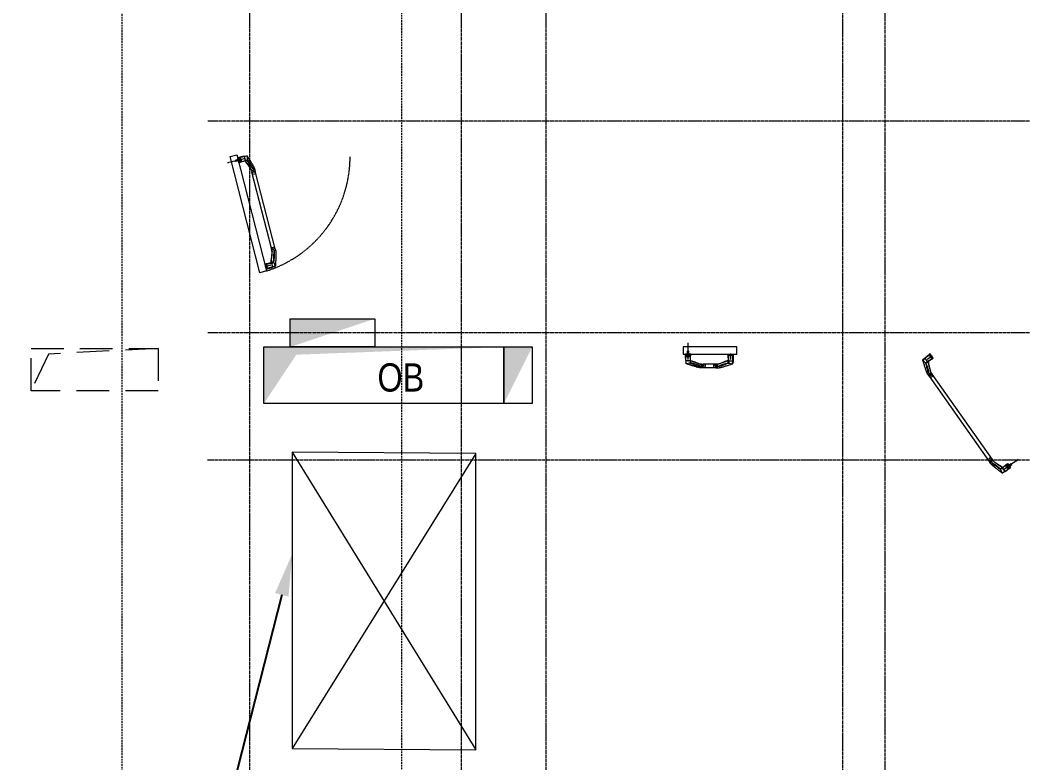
# Model space of a CAD drawing. Header units: millimetres. Extents: x -231292 to 573618, y -153144 to 564035.
# Drawn here: x -128903 to -121798, y 159947 to 165212 of the extents above; entities that cross this region are included whole.
import ezdxf
from ezdxf import colors
from ezdxf.entities.mleader import LeaderData, LeaderLine
from ezdxf.math import Vec2, Vec3

# ---------------------------------------------------------------- set-up
doc = ezdxf.new("R2010")
doc.units = ezdxf.units.MM
for name, pattern in [('CENTER2', [28.575, 19.05, -3.175, 3.175, -3.175]), ('CENTERLINE', [30, 12, -1.5, 3, -1.5, 12]), ('DASHED', [19.05, 12.7, -6.35]), ('HIDDEN', [9.525, 6.35, -3.175])]:
    doc.linetypes.add(name, pattern=pattern)
doc.layers.get('0').update_dxf_attribs({"color": 250})
for name, color, linetype, lineweight in [('АИ_Текст', 250, 'Continuous', 13), ('АР_Двери_внутренние_антипаника', 250, 'Continuous', 0), ('АР_Отверстия', 250, 'Continuous', 9), ('АР_Разрезы марка', 250, 'Continuous', 13), ('ОВ_Классы', 250, 'Continuous', 0), ('ОВ_Шахты', 250, 'Continuous', 5), ('РД_Оси_100', 250, 'Continuous', 0), ('ТХ_Оборудование', 250, 'Continuous', 9)]:
    doc.layers.add(name, color=color, linetype=linetype, lineweight=lineweight)
doc.layers.add('АР_Делит', color=250, linetype='Continuous', lineweight=0, plot=False)
doc.styles.add('style1', font='ARIALN.TTF')

# ---------------------------------------------------------------- blocks, each defined once
blk = doc.blocks.new('СОШ_2200_АР_ОСИ_М100_28.05.24')
at = {"layer": 'АР_Делит', "color": 5, "linetype": 'DASHED'}
blk.add_lwpolyline([(114955, 135155), (114955, -355), (93595.036, -355), (93595.036, 13855), (94145, 13855), (94145, 68320)], dxfattribs=at)
at = {"layer": 'РД_Оси_100', "linetype": 'CENTER2'}
for p, q in [((94500, -6155), (94500, 139938.679)), ((96000, -6155), (96000, 139938.679)), ((119910, 9300), (94200, 9300)), ((119910, 7800), (94200, 7800))]:
    blk.add_line(p, q, dxfattribs=at)
for points in [[(96600, -6155), (96600, 139938.679)], [(98700, -6194.98), (98700, 139538.679), (98550, 139938.679)], [(99000, -6195.83), (99000, 139538.679), (99150, 139938.679)], [(94200, 6900), (119910, 6900)]]:
    blk.add_lwpolyline(points, dxfattribs=at)
blk = doc.blocks.new('otv')
at = {"linetype": 'Continuous'}
blk.add_lwpolyline([(0, -1), (0, 0), (1, 0), (1, -1)], close=True, dxfattribs=at)
blk.add_solid([(0, -1), (0, 0), (0.1346, -0.1366), (1, 0)], dxfattribs=at)
blk = doc.blocks.new('otv_в_стене')
at = {"linetype": 'Continuous'}
blk.add_lwpolyline([(0, -1), (0, 0), (1, 0), (1, -1)], close=True, dxfattribs=at)
blk.add_solid([(0, -1), (0, 0), (0.5, -0.5), (1, 0)], dxfattribs=at)
blk = doc.blocks.new('otv пунктир')
at = {"linetype": 'HIDDEN', "ltscale": 0.07}
blk.add_lwpolyline([(0, 0), (0, 1), (1, 1), (1, 0)], close=True, dxfattribs=at)
blk.add_lwpolyline([(0, 1), (0.1346, 0.1366), (1, 0)], dxfattribs=at)
blk = doc.blocks.new('UUNEW01NEW00')
at = {"layer": 'АР_Двери_внутренние_антипаника', "color": 1, "linetype": 'Continuous'}
for p, q in [((-9.3, 0.2), (-14.4, -1.5)), ((-9.2, 0.8), (-9.3, 0.2)), ((-9.3, -0.1), (-9.3, 0.2)), ((-9.2, 0.2), (-9.3, 0.2)), ((-9.1, 1), (-9.2, 0.8)), ((-8.9, 0.5), (-9.2, 0.2)), ((-9.1, 19.3), (-8.9, 19.4)), ((-9.1, 19.3), (-9, 18.8)), ((-9, 1.2), (-9.1, 1)), ((-9, 18.8), (-8.8, 18.6)), ((-8.8, 1.3), (-9, 1.2)), ((-8.9, 19.4), (-8.5, 19.5)), ((-8.7, 0.8), (-8.9, 0.5)), ((-8.8, 18.6), (-8.6, 18.4)), ((-8.6, 0.9), (-8.7, 0.8)), ((-8.6, 18.4), (-8.4, 18.2)), ((-8.6, 1), (-8.6, 0.9)), ((-8.5, 1), (-8.6, 1)), ((-8.5, 19.5), (-8.2, 19.5)), ((-8.4, 0.8), (-8.5, 1.5)), ((-8.4, 1.3), (-8.5, 1)), ((-8.4, 18.2), (-8.1, 18.1)), ((-8.4, 1.4), (-8.4, 0.4)), ((-8.3, 0.5), (-8.4, 0.8)), ((-8.4, 0.4), (-8.4, -0.4)), ((-8.4, 0.4), (-8.3, 0.4)), ((-8.1, 0.2), (-8.3, 0.5)), ((-8.2, 19.5), (-7.8, 19.6)), ((-8.1, 18.1), (-7.6, 18)), ((-7.8, 0.1), (-8.1, 0.2)), ((-7.8, 19.6), (-7.5, 19.6)), ((-7.4, 0), (-7.8, 0.1)), ((-7.5, 18.3), (-7.6, 18.2)), ((-7.6, 18.2), (-7.6, 18)), ((-7.6, 18), (-7.6, 16.2)), ((-7.6, 16.2), (-7.6, 14.1)), ((-7.6, 14.1), (-7.6, 12.2)), ((-7.6, 12.2), (-7.6, 9.8)), ((-7.6, 9.8), (-7.6, 7.8)), ((-7.6, 7.8), (-7.6, 6.2)), ((-7.6, 6.2), (-7.6, 4.7)), ((-7.6, 4.7), (-7.5, 3.2)), ((-7.5, 19.6), (-7.1, 19.6)), ((-7.4, 18.3), (-7.5, 18.3)), ((-7.5, 3.2), (-7.5, 1.6)), ((-7.5, 1.6), (-7.4, 0)), ((-7.5, 0), (-7.5, 0)), ((-7.5, 0), (-7.3, 0)), ((-7.3, 18.3), (-7.4, 18.3)), ((-7.4, 0), (7.4, 0)), ((-7.2, 18.3), (-7.3, 18.3)), ((-7.3, 0), (7.3, 0)), ((-7.1, 18.3), (-7.2, 18.3)), ((-7.1, 24), (-7.1, 19.6)), ((-7.1, 19.6), (7.1, 19.6)), ((-7.1, 19.6), (-7.1, 18.3)), ((7.1, 18.3), (-7.1, 18.3)), ((-3.5, 16), (-4.6, 16.4)), ((-4.6, 16.4), (-4.6, 16.3)), ((-3.5, 15.9), (-4.6, 16.3)), ((-4.6, 16.3), (-3.8, 14.8)), ((-3.8, 14.8), (-3.3, 14.8)), ((-3, 14.7), (-3.8, 14.7)), ((-3.8, 14.7), (-3.8, 14.6)), ((-3, 14.6), (-3.8, 14.6)), ((-3.8, 14.6), (-3.8, 13.7)), ((-3.8, 13.7), (-3, 13.7)), ((-3.3, 14.8), (-3.6, 15.5)), ((-3.6, 15.5), (-2.7, 15.3)), ((-3.3, 14.9), (-3.6, 15.5)), ((-2.3, 15.7), (-3.5, 16)), ((-2.3, 15.6), (-3.5, 15.9)), ((-3.1, 14.4), (-3.4, 14.4)), ((-3.4, 14.4), (-3.4, 13.9)), ((-3.4, 14), (-3.1, 14)), ((-3.4, 13.9), (-3.1, 13.9)), ((-3.3, 14.9), (-3.3, 14.8)), ((-3, 14.4), (-3.1, 14.4)), ((-3.1, 14), (-3.1, 13.9)), ((-3.1, 14), (-3, 14)), ((-3.1, 13.9), (-3, 13.9)), ((-3, 14.7), (-3, 14.6)), ((-2.9, 14.7), (-3, 14.7)), ((-2.9, 14.6), (-3, 14.6)), ((-2.9, 14.4), (-3, 14.4)), ((-3, 14.4), (-3, 14.4)), ((-3, 14.4), (-3, 14.4)), ((-3, 14), (-3, 14)), ((-3, 14), (-3, 14)), ((-3, 14), (-2.9, 14)), ((-3, 13.9), (-3, 13.9)), ((-3, 13.9), (-3, 13.9)), ((-3, 13.9), (-2.9, 13.9)), ((-3, 13.7), (-2.9, 13.7)), ((-2.8, 14.7), (-2.9, 14.7)), ((-2.9, 14.7), (-2.9, 14.7)), ((-2.8, 14.5), (-2.9, 14.6)), ((-2.9, 14.6), (-2.9, 14.6)), ((-2.9, 14.3), (-2.9, 14.4)), ((-2.9, 14.3), (-2.9, 14.3)), ((-2.9, 14.3), (-2.9, 14.3)), ((-2.9, 14.3), (-2.9, 14.3)), ((-2.9, 14), (-2.9, 14.3)), ((-2.9, 14.1), (-2.9, 14)), ((-2.9, 14), (-2.9, 14.1)), ((-2.9, 14.1), (-2.9, 14.1)), ((-2.9, 14.1), (-2.9, 14.1)), ((-2.9, 14.1), (-2.9, 14.1)), ((-2.9, 14), (-2.9, 14)), ((-2.9, 13.9), (-2.9, 14)), ((-2.9, 14), (-2.9, 14)), ((-2.9, 14), (-2.9, 14)), ((-2.9, 13.9), (-2.9, 13.9)), ((-2.9, 13.9), (-2.9, 13.9)), ((-2.9, 13.7), (-2.8, 13.7)), ((-2.7, 14.6), (-2.8, 14.7)), ((-2.7, 14.5), (-2.8, 14.5)), ((-2.8, 13.7), (-2.8, 13.8)), ((-2.8, 13.8), (-2.7, 13.8)), ((-2.7, 15.3), (-1.7, 15.1)), ((-2.6, 14.6), (-2.7, 14.6)), ((-2.6, 14.5), (-2.7, 14.5)), ((-2.7, 13.8), (-2.6, 13.8)), ((-2.6, 14.5), (-2.6, 14.6)), ((-2.6, 14.6), (-2.6, 14.6)), ((-2.6, 14.4), (-2.6, 14.5)), ((-2.5, 14.5), (-2.6, 14.5)), ((-2.5, 14.4), (-2.6, 14.4)), ((-2.6, 14.4), (-2.6, 14.4)), ((-2.6, 13.8), (-2.6, 13.9)), ((-2.6, 13.9), (-2.5, 13.9)), ((-2.5, 14.4), (-2.5, 14.5)), ((-2.5, 14.4), (-2.5, 14.3)), ((-2.5, 14.3), (-2.5, 14.4)), ((-2.5, 14), (-2.5, 14.3)), ((-2.5, 13.9), (-2.5, 14)), ((-1, 15.5), (-2.3, 15.7)), ((-1, 15.4), (-2.3, 15.6)), ((-2.2, 14.5), (-2.3, 14.5)), ((-2.3, 14.5), (-2.3, 14.4)), ((-2.3, 14.4), (-2.3, 14.3)), ((-2.2, 14.4), (-2.3, 14.4)), ((-2.3, 14.4), (-2.3, 14.3)), ((-2.3, 14.3), (-2.3, 14)), ((-2.3, 14), (-2.3, 13.9)), ((-2.3, 13.9), (-2.3, 13.9)), ((-2.3, 13.9), (-2.2, 13.8)), ((-2.1, 14.6), (-2.2, 14.6)), ((-2.2, 14.6), (-2.2, 14.5)), ((-2.1, 14.5), (-2.2, 14.5)), ((-2.2, 14.5), (-2.2, 14.4)), ((-2.2, 13.8), (-2.2, 13.8)), ((-2.2, 13.8), (-2.1, 13.8)), ((-2, 14.7), (-2.1, 14.6)), ((-2, 14.6), (-2.1, 14.5)), ((-2.1, 14.6), (-2.1, 14.6)), ((-2.1, 14.5), (-2.1, 14.5)), ((-2.1, 13.8), (-2, 13.7)), ((-1.9, 14.7), (-2, 14.7)), ((-1.9, 14.6), (-2, 14.6)), ((-2, 13.7), (-2, 13.7)), ((-2, 13.7), (-1.9, 13.7)), ((-1.8, 14.7), (-1.9, 14.7)), ((-1.8, 14.6), (-1.9, 14.6)), ((-1.8, 14.4), (-1.9, 14.4)), ((-1.9, 14.4), (-1.9, 14.3)), ((-1.9, 14.3), (-1.9, 14)), ((-1.9, 14.3), (-1.9, 14.3)), ((-1.9, 14.3), (-1.9, 14.3)), ((-1.9, 14.3), (-1.9, 14.3)), ((-1.9, 14.1), (-1.9, 14.1)), ((-1.9, 14.1), (-1.9, 14.1)), ((-1.9, 14.1), (-1.9, 14.1)), ((-1.9, 14.1), (-1.8, 14)), ((-1.9, 14), (-1.9, 14)), ((-1.9, 14), (-1.9, 14)), ((-1.9, 14), (-1.9, 13.9)), ((-1.9, 13.9), (-1.8, 13.9)), ((-1.9, 13.7), (-1.8, 13.7)), ((-1.8, 14.7), (-1.8, 14.6)), ((-1.5, 14.7), (-1.8, 14.7)), ((-1.5, 14.6), (-1.8, 14.6)), ((-1.7, 14.4), (-1.8, 14.4)), ((-1.8, 14.4), (-1.8, 14.4)), ((-1.8, 14.4), (-1.8, 14.4)), ((-1.8, 14), (-1.8, 14)), ((-1.8, 14), (-1.8, 14)), ((-1.8, 14), (-1.7, 14)), ((-1.8, 13.9), (-1.8, 13.9)), ((-1.8, 13.9), (-1.8, 13.9)), ((-1.8, 13.9), (-1.7, 13.9)), ((-1.8, 13.7), (-1.5, 13.7)), ((-1.7, 15.1), (-0.7, 15)), ((-1.7, 14.4), (-1.7, 14.4)), ((-1.6, 14.4), (-1.7, 14.4)), ((-1.7, 14), (-1.7, 13.9)), ((-1.7, 14), (-1.7, 14)), ((-1.7, 14), (-1.6, 14)), ((-1.7, 13.9), (-1.6, 13.9)), ((-1.7, 13.9), (-1.7, 13.9)), ((-1.5, 14.4), (-1.6, 14.4)), ((-1.6, 14.4), (-1.6, 14.4)), ((-1.6, 14), (-1.6, 13.9)), ((-1.6, 14), (-1.6, 14)), ((-1.6, 14), (-1.5, 14)), ((-1.6, 13.9), (-1.6, 13.9)), ((-1.6, 13.9), (-1.5, 13.9)), ((-1.5, 14.7), (-1.5, 14.6)), ((-1.4, 14.7), (-1.5, 14.7)), ((-1.4, 14.6), (-1.5, 14.6)), ((-1.4, 14.3), (-1.5, 14.4)), ((-1.5, 14.4), (-1.5, 14.4)), ((-1.5, 14.4), (-1.5, 14.4)), ((-1.5, 14), (-1.4, 14.1)), ((-1.5, 14), (-1.5, 14)), ((-1.5, 14), (-1.5, 14)), ((-1.5, 14), (-1.5, 14)), ((-1.5, 13.9), (-1.5, 13.9)), ((-1.5, 13.9), (-1.5, 13.9)), ((-1.5, 13.9), (-1.5, 13.9)), ((-1.5, 13.9), (-1.4, 13.9)), ((-1.5, 13.7), (-1.4, 13.7)), ((-1.3, 14.7), (-1.4, 14.7)), ((-1.3, 14.6), (-1.4, 14.6)), ((-1.4, 14.3), (-1.4, 14.3)), ((-1.4, 14.3), (-1.4, 14.3)), ((-1.4, 14.3), (-1.4, 14.3)), ((-1.4, 14), (-1.4, 14.3)), ((-1.4, 14.1), (-1.4, 14)), ((-1.4, 14.1), (-1.4, 14.1)), ((-1.4, 14.1), (-1.4, 14.1)), ((-1.4, 14.1), (-1.4, 14.1)), ((-1.4, 13.9), (-1.4, 14)), ((-1.4, 14), (-1.4, 14)), ((-1.4, 14), (-1.4, 14)), ((-1.4, 13.7), (-1.3, 13.7)), ((-1.2, 14.6), (-1.3, 14.7)), ((-1.3, 14.7), (-1.3, 14.7)), ((-1.3, 14.5), (-1.3, 14.6)), ((-1.2, 14.5), (-1.3, 14.5)), ((-1.3, 13.7), (-1.2, 13.8)), ((-1.1, 14.6), (-1.2, 14.6)), ((-1.1, 14.5), (-1.2, 14.5)), ((-1.2, 13.8), (-1.2, 13.8)), ((-1.2, 13.8), (-1.1, 13.8)), ((-1.1, 14.5), (-1.1, 14.6)), ((-1.1, 14.6), (-1.1, 14.6)), ((-1.1, 14.4), (-1.1, 14.5)), ((-1, 14.5), (-1.1, 14.5)), ((-1, 14.4), (-1.1, 14.4)), ((-1.1, 14.4), (-1.1, 14.4)), ((-1.1, 13.8), (-1.1, 13.9)), ((-1.1, 13.9), (-1, 13.9)), ((0, 16.5), (-1, 15.5)), ((0, 16.4), (-1, 15.4)), ((-1, 15.5), (-1, 15.4)), ((-1, 14.4), (-1, 14.5)), ((-1, 14.3), (-1, 14.4)), ((-1, 14.4), (-1, 14.3)), ((-1, 14), (-1, 14.3)), ((-1, 13.9), (-1, 14)), ((0, 14.7), (-0.8, 14.7)), ((-0.8, 14.7), (-0.8, 14.6)), ((0, 14.6), (-0.8, 14.6)), ((-0.8, 14.6), (-0.8, 13.7)), ((-0.8, 13.7), (-0.4, 13.7)), ((-0.7, 15), (0, 15.7)), ((-0.1, 14.4), (-0.4, 14.4)), ((-0.4, 14.4), (-0.4, 14.2)), ((-0.4, 14.3), (-0.1, 14.3)), ((-0.4, 14.2), (-0.1, 14.2)), ((-0.4, 14.1), (-0.2, 14.1)), ((-0.4, 13.7), (-0.4, 14.1)), ((-0.2, 14.1), (0, 13.7)), ((0, 14.4), (-0.1, 14.4)), ((-0.1, 14.4), (-0.1, 14.4)), ((-0.1, 14.4), (-0.1, 14.4)), ((-0.1, 14.3), (-0.1, 14.2)), ((-0.1, 14.3), (-0.1, 14.3)), ((-0.1, 14.3), (-0.1, 14.3)), ((-0.1, 14.3), (0, 14.3)), ((-0.1, 14.2), (-0.1, 14.2)), ((-0.1, 14.2), (-0.1, 14.2)), ((-0.1, 14.2), (0, 14.2)), ((0, 16.5), (0, 16.4)), ((1, 15.5), (0, 16.5)), ((1, 15.4), (0, 16.4)), ((0, 15.7), (0.7, 15)), ((0, 14.7), (0, 14.6)), ((0.1, 14.7), (0, 14.7)), ((0.1, 14.6), (0, 14.6)), ((0, 14.3), (0, 14.4)), ((0, 14.4), (0, 14.4)), ((0, 14.3), (0, 14.4)), ((0, 14.4), (0, 14.4)), ((0, 14.4), (0, 14.4)), ((0, 14.4), (0, 14.4)), ((0, 14.4), (0, 14.4)), ((0, 14.3), (0, 14.3)), ((0, 14.3), (0, 14.3)), ((0, 14.3), (0, 14.3)), ((0, 14.2), (0, 14.3)), ((0, 14.3), (0, 14.3)), ((0, 14.3), (0, 14.3)), ((0, 14.3), (0, 14.3)), ((0, 14.2), (0, 14.2)), ((0, 14.2), (0, 14.2)), ((0, 13.7), (0.5, 13.7)), ((0.2, 14.7), (0.1, 14.7)), ((0.2, 14.6), (0.1, 14.6)), ((0.3, 14.6), (0.2, 14.7)), ((0.2, 14.7), (0.2, 14.7)), ((0.2, 14.5), (0.2, 14.6)), ((0.3, 14.5), (0.2, 14.5)), ((0.5, 13.7), (0.2, 14.1)), ((0.2, 14.1), (0.3, 14.1)), ((0.4, 14.6), (0.3, 14.6)), ((0.4, 14.5), (0.3, 14.5)), ((0.3, 14.1), (0.4, 14.2)), ((0.3, 14.1), (0.3, 14.1)), ((0.5, 13.8), (0.3, 14.1)), ((0.4, 14.5), (0.4, 14.6)), ((0.4, 14.6), (0.4, 14.6)), ((0.4, 14.4), (0.4, 14.5)), ((0.4, 14.4), (0.4, 14.5)), ((0.4, 14.5), (0.4, 14.5)), ((0.4, 14.3), (0.4, 14.4)), ((0.4, 14.4), (0.4, 14.4)), ((0.4, 14.4), (0.4, 14.4)), ((0.4, 14.2), (0.4, 14.3)), ((0.4, 14.3), (0.4, 14.3)), ((0.4, 14.2), (0.4, 14.2)), ((0.5, 13.8), (0.5, 13.7)), ((0.7, 15), (1.7, 15.1)), ((0.7, 14.7), (0.7, 14.6)), ((1.4, 14.7), (0.7, 14.7)), ((1.4, 14.6), (0.7, 14.6)), ((0.7, 14.6), (0.7, 13.7)), ((0.7, 13.7), (1.1, 13.7)), ((2.3, 15.7), (1, 15.5)), ((2.3, 15.6), (1, 15.4)), ((1, 15.5), (1, 15.4)), ((1.1, 13.7), (1.1, 14.3)), ((1.1, 14.3), (1.2, 14.3)), ((1.2, 14.3), (1.5, 13.7)), ((1.4, 14.7), (1.4, 14.6)), ((1.6, 14.2), (1.4, 14.7)), ((1.6, 14.1), (1.4, 14.6)), ((1.5, 13.7), (1.8, 13.7)), ((1.6, 14.2), (1.6, 14.1)), ((1.7, 14.2), (1.6, 14.2)), ((1.7, 14.1), (1.6, 14.1)), ((1.7, 15.1), (2.7, 15.3)), ((1.9, 14.7), (1.7, 14.2)), ((1.9, 14.6), (1.7, 14.1)), ((1.7, 14.2), (1.7, 14.1)), ((1.8, 13.7), (2, 14.3)), ((1.9, 14.7), (1.9, 14.6)), ((2.5, 14.7), (1.9, 14.7)), ((2.5, 14.6), (1.9, 14.6)), ((2, 14.3), (2.2, 14.3)), ((2.2, 14.3), (2.2, 13.7)), ((2.2, 13.7), (2.5, 13.7)), ((3.5, 16), (2.3, 15.7)), ((3.5, 15.9), (2.3, 15.6)), ((2.5, 14.7), (2.5, 14.6)), ((2.5, 13.7), (2.5, 14.6)), ((2.7, 15.3), (3.6, 15.5)), ((3.1, 14.7), (2.7, 13.8)), ((3.1, 14.6), (2.7, 13.7)), ((2.7, 13.8), (2.7, 13.7)), ((2.7, 13.7), (3.2, 13.7)), ((3.1, 14.7), (3.1, 14.6)), ((3.9, 14.7), (3.1, 14.7)), ((3.9, 14.6), (3.1, 14.6)), ((3.2, 13.7), (3.2, 13.9)), ((3.2, 13.9), (3.8, 13.9)), ((3.6, 15.5), (3.3, 14.8)), ((3.6, 15.5), (3.3, 14.9)), ((3.3, 14.9), (3.3, 14.8)), ((3.3, 14.8), (3.8, 14.8)), ((3.4, 14.3), (3.3, 14)), ((3.3, 14.1), (3.7, 14.1)), ((3.3, 14), (3.7, 14)), ((3.6, 14.3), (3.4, 14.3)), ((4.6, 16.4), (3.5, 16)), ((4.6, 16.3), (3.5, 15.9)), ((3.7, 14), (3.6, 14.3)), ((3.8, 14.8), (4.6, 16.3)), ((3.8, 13.9), (3.8, 13.7)), ((3.8, 13.7), (4.2, 13.7)), ((3.9, 14.7), (3.9, 14.6)), ((4.2, 13.8), (3.9, 14.7)), ((4.2, 13.7), (3.9, 14.6)), ((4.2, 13.8), (4.2, 13.7)), ((4.6, 16.4), (4.6, 16.3)), ((6.7, -9.4), (7.3, 0)), ((7.1, 19.6), (7.1, 24)), ((7.1, 19.6), (7.1, 18.3)), ((7.1, 19.6), (7.5, 19.6)), ((7.2, 18.3), (7.1, 18.3)), ((7.3, 18.3), (7.2, 18.3)), ((7.5, 18.3), (7.3, 18.3)), ((7.4, 0), (7.5, 2)), ((7.8, 0.1), (7.4, 0)), ((7.5, 19.6), (7.8, 19.6)), ((7.6, 18.2), (7.5, 18.3)), ((7.5, 2), (7.6, 4)), ((7.6, 18), (7.6, 18.2)), ((7.6, 18), (8.1, 18.1)), ((7.6, 16.2), (7.6, 18)), ((7.6, 14.2), (7.6, 16.2)), ((7.6, 12.3), (7.6, 14.2)), ((7.6, 9.9), (7.6, 12.3)), ((7.6, 8), (7.6, 9.9)), ((7.6, 5.9), (7.6, 8)), ((7.6, 4), (7.6, 5.9)), ((7.8, 19.6), (8.2, 19.5)), ((8.1, 0.2), (7.8, 0.1)), ((8.1, 18.1), (8.4, 18.2)), ((8.3, 0.5), (8.1, 0.2)), ((8.2, 19.5), (8.5, 19.5)), ((8.4, 0.8), (8.3, 0.5)), ((8.4, 18.2), (8.6, 18.4)), ((8.5, 19.5), (8.9, 19.4)), ((8.6, 18.4), (8.8, 18.6)), ((8.8, 18.6), (9, 18.8)), ((8.9, 19.4), (9.1, 19.3)), ((9, 18.8), (9.1, 19.3)), ((-52.5, -11.9), (-52.5, -19.8)), ((-52.5, -19.8), (-52.5, -25.1)), ((-52.5, -25.1), (-47.5, -25.1)), ((-47.5, -11.9), (-47.5, -19.8)), ((-47.5, -11.9), (-47.5, -11.9)), ((-47.5, -19.8), (-46, -19.6)), ((-45.9, -19.8), (-47.5, -19.8)), ((-47.5, -19.8), (-47.5, -25.1)), ((-46, -19.6), (-44.5, -19.2)), ((-44.3, -19.8), (-45.9, -19.8)), ((-43.1, -11.4), (-44.5, -11.6)), ((-44.5, -19.2), (-42.9, -18.5)), ((-42.5, -19.7), (-44.3, -19.8)), ((-41.6, -11.2), (-43.1, -11.4)), ((-42.9, -18.5), (-41.3, -17.7)), ((-40.6, -19.6), (-42.5, -19.7)), ((-39.3, -10.7), (-41.6, -11.2)), ((-41.3, -17.7), (-39, -16.7)), ((-37.8, -19.2), (-40.6, -19.6)), ((-36.7, -9.9), (-39.3, -10.7)), ((-39, -16.7), (-36.4, -15.7)), ((-34.9, -18.5), (-37.8, -19.2)), ((-33.8, -8.9), (-36.7, -9.9)), ((-36.4, -15.7), (-33.5, -14.5)), ((-31.9, -17.6), (-34.9, -18.5)), ((-30.7, -7.7), (-33.8, -8.9)), ((-33.5, -14.5), (-30.3, -13.4)), ((-28.7, -16.6), (-31.9, -17.6)), ((-27.2, -6.3), (-30.7, -7.7)), ((-30.3, -13.4), (-26.8, -12.1)), ((-25.2, -15.3), (-28.7, -16.6)), ((-23.3, -4.8), (-27.2, -6.3)), ((-26.8, -12.1), (-22.9, -10.9)), ((-21.4, -13.9), (-25.2, -15.3)), ((-19.1, -3.2), (-23.3, -4.8)), ((-22.9, -10.9), (-18.7, -9.6)), ((-17.3, -12.4), (-21.4, -13.9)), ((-14.4, -1.5), (-19.1, -3.2)), ((-18.7, -9.6), (-14, -8.2)), ((-12.8, -10.8), (-17.3, -12.4)), ((-14, -8.2), (-8.8, -6.6)), ((-7.8, -9.1), (-12.8, -10.8)), ((-9, -3.8), (-9.3, -0.1)), ((-8.8, -6.6), (-9, -3.8)), ((-8.8, -6.6), (-8.8, -6.6)), ((-8.8, -7.3), (-8.8, -6.6)), ((-8.8, -6.6), (-8.7, -6.6)), ((-8.5, -8.1), (-8.8, -7.3)), ((-8.7, -6.6), (-8.6, -6.6)), ((-8.6, -6.6), (-8.4, -6.7)), ((-8.2, -8.7), (-8.5, -8.1)), ((-8.4, -0.4), (-8.3, -0.9)), ((-8.4, -6.7), (-8.1, -6.7)), ((-8.3, -0.9), (-8.3, -1.1)), ((-8.3, -1.1), (-8.3, -1.1)), ((-8.3, -1.2), (-8.2, -1.2)), ((-8.2, -1.2), (-8.2, -1.2)), ((-8.2, -1.2), (-8.2, -1.5)), ((-8.2, -1.5), (-8.2, -1.5)), ((-7.8, -9.1), (-8.2, -8.7)), ((-8.1, -6.7), (-8, -6.6)), ((-8, -7.1), (-8.1, -6.7)), ((-8.1, -6.7), (-8.1, -6.7)), ((-8, -6.6), (-8, -6.6)), ((-8, -6.6), (-7.9, -6.6)), ((-7.6, -7.6), (-8, -7.1)), ((-7.8, -6.9), (-7.9, -6.6)), ((-7.9, -6.6), (-7.9, -6.7)), ((-7.9, -6.7), (-7.9, -6.6)), ((-7.5, -7.2), (-7.8, -6.9)), ((-7.4, -8.9), (-7.8, -9.1)), ((-7.2, -8), (-7.6, -7.6)), ((-7.2, -7.4), (-7.5, -7.2)), ((-7.1, -8.7), (-7.4, -8.9)), ((-7.3, 0), (-7.2, -1.7)), ((-7.2, -1.7), (-7.2, -3.1)), ((-7.2, -3.1), (-7.1, -4.5)), ((-6.9, -7.4), (-7.2, -7.4)), ((-6.7, -8.2), (-7.2, -8)), ((-7.1, -4.5), (-7, -6)), ((-6.7, -8.2), (-7.1, -8.7)), ((-7, -6), (-6.9, -7.4)), ((-6.9, -7.4), (-6.8, -7.5)), ((-6.8, -7.5), (-6.8, -7.5)), ((-6.8, -7.5), (-6.8, -7.6)), ((-6.8, -7.6), (-6.8, -7.6)), ((-6.8, -7.6), (-6.8, -7.6)), ((-6.8, -7.6), (-6.8, -7.6)), ((-6.8, -7.6), (-6.8, -7.6)), ((-6.8, -7.6), (-6.8, -7.6)), ((-6.8, -7.6), (-6.8, -7.6)), ((-6.8, -7.6), (-6.8, -7.6)), ((-6.8, -7.6), (-6.8, -7.6)), ((-6.8, -7.6), (-6.8, -7.6)), ((-6.8, -7.6), (-6.8, -7.6)), ((-6.8, -7.6), (-6.8, -7.6)), ((-6.8, -7.6), (-6.8, -7.6)), ((-6.8, -7.6), (-6.8, -7.6)), ((-6.8, -7.6), (-6.7, -7.8)), ((-6.7, -7.8), (-6.6, -8)), ((-6.6, -8), (-6.7, -8.1)), ((-6.7, -8.1), (-6.7, -8.2)), ((-6.7, -8.2), (5.6, -10.6)), ((5.6, -10.6), (6.3, -10)), ((5.6, -10.6), (6, -10.6)), ((6, -10.6), (6.3, -10.5)), ((6.3, -10), (6.6, -9.7)), ((6.3, -10.5), (6.4, -10.5)), ((6.6, -9.7), (6.7, -9.4)), ((6.7, -9.4), (7.1, -9.3)), ((7.1, -9.3), (7.4, -9.1)), ((7.4, -9.1), (7.6, -8.9)), ((8.3, -0.4), (8.3, -0.3))]:
    blk.add_line(p, q, dxfattribs=at)
at = {"layer": 'АР_Двери_внутренние_антипаника', "color": 40, "linetype": 'Continuous'}
for p, q in [((-8.8, 1.3), (-13.2, -0.1)), ((-9.1, 24), (9.1, 24)), ((-9.1, 19.3), (-9.1, 24)), ((-9, 18.2), (-9.1, 19.3)), ((-9, 17.1), (-9, 18.2)), ((-8.5, 1.5), (-9, 17.1)), ((-8.5, 1.5), (-8.8, 1.3)), ((8.3, 0.5), (8, -3.9)), ((9.1, 24), (9.1, 19.3)), ((-53, -19.5), (-53, -12.4)), ((-53, -24.6), (-53, -19.5)), ((-47.5, -11.9), (-52.5, -11.9)), ((-52.5, -25.1), (-47.5, -25.1)), ((-47.5, -11.9), (-46.3, -11.8)), ((-47.5, -25.1), (-45.1, -25)), ((-45.1, -11.7), (-46.3, -11.8)), ((-44.4, -11.5), (-45.1, -11.7)), ((-45.1, -25), (-44.1, -24.9)), ((-42.2, -11), (-44.4, -11.6)), ((-44.1, -24.9), (-43.6, -24.9)), ((-43.6, -24.9), (-43, -24.8)), ((-43, -24.8), (-42.4, -24.8)), ((-42.4, -24.8), (-41.8, -24.7)), ((-40, -10.4), (-42.2, -11)), ((-41.8, -24.7), (-41.1, -24.6)), ((-41.1, -24.6), (-39.3, -24.3)), ((-38, -9.7), (-40, -10.4)), ((-39.3, -24.3), (-37.6, -23.9)), ((-36.1, -9), (-38, -9.7)), ((-37.6, -23.9), (-36.2, -23.6)), ((-36.2, -23.6), (-35.1, -23.3)), ((-34.2, -8.3), (-36.1, -9)), ((-35.1, -23.3), (-34.2, -23.1)), ((-32.1, -7.5), (-34.2, -8.3)), ((-34.2, -23.1), (-33.1, -22.8)), ((-33.1, -22.8), (-31.7, -22.5)), ((-30.3, -6.7), (-32.1, -7.5)), ((-31.7, -22.5), (-30.1, -22)), ((-28.2, -5.9), (-30.3, -6.7)), ((-30.1, -22), (-28.2, -21.5)), ((-25.9, -4.9), (-28.2, -5.9)), ((-28.2, -21.5), (-26, -20.8)), ((-26, -20.8), (-23.3, -20)), ((-23.3, -3.9), (-25.9, -4.9)), ((-20.4, -2.7), (-23.3, -3.9)), ((-23.3, -20), (-20.2, -19.1)), ((-17, -1.5), (-20.4, -2.7)), ((-20.2, -19.1), (-17.7, -18.3)), ((-17.7, -18.3), (-14.9, -17.4)), ((-13.2, -0.1), (-17, -1.5)), ((-14.9, -17.4), (-11.8, -16.4)), ((-11.8, -16.4), (-8.3, -15.3)), ((-8.3, -15.3), (-4.5, -14.1)), ((-4.5, -14.1), (-0.2, -12.7)), ((-0.2, -12.7), (4.6, -11.2)), ((4.6, -11.2), (5.6, -10.9)), ((5.6, -10.9), (6.4, -10.5)), ((6.4, -10.5), (7.3, -9.6)), ((7.3, -9.6), (7.6, -8.9)), ((7.6, -8.9), (7.7, -8.7)), ((8, -3.9), (7.7, -8.6)), ((7.7, -8.7), (7.7, -8.6))]:
    blk.add_line(p, q, dxfattribs=at)
at = {"layer": 'АР_Двери_внутренние_антипаника', "color": 1, "linetype": 'CENTERLINE'}
blk.add_line((0, 4.4), (0, 26), dxfattribs=at)
at = {"layer": 'АР_Двери_внутренние_антипаника', "color": 1, "linetype": 'HIDDEN'}
for p, q in [((-60.5, -14), (-53, -14)), ((-60.5, -14), (-60.5, -23)), ((-60.5, -23), (-53, -23)), ((-54.5, -17.6), (-54.5, -14.1)), ((-54.5, -14.1), (-53, -14.1)), ((-54.5, -17.6), (-53, -17.6))]:
    blk.add_line(p, q, dxfattribs=at)
at = {"layer": 'АР_Двери_внутренние_антипаника', "color": 1, "linetype": 'Continuous'}
blk.add_arc((490.8, 29.3), 500, 183.3082, 184.1216, dxfattribs=at)
at = {"layer": 'АР_Двери_внутренние_антипаника', "color": 40, "linetype": 'Continuous'}
for centre, radius, start, end in [((-490.9, 27.7), 500, 356.9219, 359.0377), ((-52.5, -12.4), 0.5, 90, 180), ((-52.5, -24.6), 0.5, 180, 270)]:
    blk.add_arc(centre, radius, start, end, dxfattribs=at)
at = {"layer": 'АР_Двери_внутренние_антипаника', "color": 1, "linetype": 'Continuous'}
blk.add_point((0, 0), dxfattribs=at)
blk = doc.blocks.new('66NEW00')
at = {"layer": 'АР_Двери_внутренние_антипаника', "color": 40, "linetype": 'Continuous'}
for p, q in [((9.1, 0), (-9.1, 0)), ((-9.1, 0), (-9.1, -4.7)), ((9.1, -4.7), (9.1, 0)), ((-8.3, -23.5), (-8, -27.9)), ((-8, -27.9), (-7.7, -32.5)), ((-7.7, -32.7), (-7.7, -32.5)), ((-7.6, -32.8), (-7.7, -32.7)), ((-7.3, -33.6), (-7.6, -32.8)), ((-6.4, -34.5), (-7.3, -33.6)), ((-5.6, -34.9), (-6.4, -34.5)), ((-4.6, -35.2), (-5.6, -34.9)), ((0.2, -36.7), (-4.6, -35.2)), ((8.5, -22.4), (9, -6.9)), ((8.5, -22.4), (8.8, -22.7)), ((8.8, -22.7), (13.2, -24.1)), ((9, -5.7), (9.1, -4.7)), ((9, -6.9), (9, -5.7)), ((13.2, -24.1), (17, -25.5)), ((17, -25.5), (20.4, -26.7)), ((20.4, -26.7), (23.3, -27.9)), ((23.3, -27.9), (25.9, -28.9)), ((25.9, -28.9), (28.2, -29.9)), ((28.2, -29.9), (30.3, -30.7)), ((30.3, -30.7), (32.1, -31.4)), ((32.1, -31.4), (34.2, -32.3)), ((34.2, -32.3), (36.1, -33)), ((36.1, -33), (38, -33.7)), ((38, -33.7), (40, -34.4)), ((40, -34.4), (42.2, -35)), ((42.2, -35), (44.4, -35.5)), ((44.4, -35.5), (45.1, -35.6)), ((4.5, -38.1), (0.2, -36.7)), ((8.3, -39.3), (4.5, -38.1)), ((11.8, -40.4), (8.3, -39.3)), ((14.9, -41.4), (11.8, -40.4)), ((17.7, -42.3), (14.9, -41.4)), ((20.2, -43), (17.7, -42.3)), ((23.3, -44), (20.2, -43)), ((26, -44.8), (23.3, -44)), ((28.2, -45.4), (26, -44.8)), ((30.1, -46), (28.2, -45.4)), ((31.7, -46.4), (30.1, -46)), ((33.1, -46.8), (31.7, -46.4)), ((34.2, -47.1), (33.1, -46.8)), ((35.1, -47.3), (34.2, -47.1)), ((36.2, -47.6), (35.1, -47.3)), ((37.6, -47.9), (36.2, -47.6)), ((39.3, -48.2), (37.6, -47.9)), ((41.1, -48.6), (39.3, -48.2)), ((41.8, -48.7), (41.1, -48.6)), ((42.4, -48.7), (41.8, -48.7)), ((43, -48.8), (42.4, -48.7)), ((43.6, -48.9), (43, -48.8)), ((44.1, -48.9), (43.6, -48.9)), ((45.1, -49), (44.1, -48.9)), ((45.1, -35.6), (46.3, -35.8)), ((47.5, -49.1), (45.1, -49)), ((47.5, -35.8), (46.3, -35.8)), ((47.5, -35.8), (52.5, -35.8)), ((52.5, -49.1), (47.5, -49.1)), ((53, -43.4), (53, -36.3)), ((53, -48.6), (53, -43.4))]:
    blk.add_line(p, q, dxfattribs=at)
at = {"layer": 'АР_Двери_внутренние_антипаника', "color": 1, "linetype": 'Continuous'}
for p, q in [((-7.1, -4.4), (-7.1, 0)), ((7.1, 0), (7.1, -4.4)), ((-8.9, -4.6), (-9.1, -4.7)), ((-9, -5.2), (-9.1, -4.7)), ((-8.8, -5.4), (-9, -5.2)), ((-8.5, -4.5), (-8.9, -4.6)), ((-8.6, -5.6), (-8.8, -5.4)), ((-8.4, -5.7), (-8.6, -5.6)), ((-8.2, -4.4), (-8.5, -4.5)), ((-8.1, -5.8), (-8.4, -5.7)), ((-8.4, -23.1), (-8.3, -23.5)), ((-8.3, -23.5), (-8.1, -23.7)), ((-8.3, -24.4), (-8.3, -24.2)), ((-7.8, -4.4), (-8.2, -4.4)), ((-7.6, -5.9), (-8.1, -5.8)), ((-8.1, -23.7), (-7.8, -23.9)), ((-7.5, -4.4), (-7.8, -4.4)), ((-7.8, -23.9), (-7.4, -24)), ((-7.6, -5.8), (-7.5, -5.7)), ((-7.6, -5.9), (-7.6, -5.8)), ((-7.6, -7.7), (-7.6, -5.9)), ((-7.6, -9.8), (-7.6, -7.7)), ((-7.6, -11.7), (-7.6, -9.8)), ((-7.6, -14), (-7.6, -11.7)), ((-7.6, -16), (-7.6, -14)), ((-7.6, -18.1), (-7.6, -16)), ((-7.6, -19.9), (-7.6, -18.1)), ((-7.5, -21.9), (-7.6, -19.9)), ((-7.4, -33.1), (-7.6, -32.8)), ((-7.1, -4.4), (-7.5, -4.4)), ((-7.5, -5.7), (-7.3, -5.7)), ((-7.4, -24), (-7.5, -21.9)), ((7.4, -24), (-7.4, -24)), ((-7.1, -33.3), (-7.4, -33.1)), ((-7.3, -5.7), (-7.2, -5.6)), ((7.3, -24), (-7.3, -24)), ((-6.7, -33.3), (-7.3, -24)), ((-7.2, -5.6), (-7.1, -5.6)), ((7.1, -4.4), (-7.1, -4.4)), ((-7.1, -4.4), (-7.1, -5.6)), ((-7.1, -5.6), (7.1, -5.6)), ((-6.7, -33.3), (-7.1, -33.3)), ((-6.6, -33.7), (-6.7, -33.3)), ((-6.3, -34), (-6.6, -33.7)), ((-6.3, -34.5), (-6.4, -34.4)), ((-5.6, -34.5), (-6.3, -34)), ((-6, -34.6), (-6.3, -34.5)), ((-5.6, -34.5), (-6, -34.6)), ((6.7, -32.2), (-5.6, -34.5)), ((6.7, -31.8), (6.6, -32)), ((6.6, -32), (6.7, -32.1)), ((6.8, -31.6), (6.7, -31.8)), ((6.7, -32.2), (7.2, -32)), ((6.7, -32.1), (6.7, -32.2)), ((6.7, -32.2), (7.1, -32.7)), ((6.9, -31.4), (6.8, -31.5)), ((6.8, -31.5), (6.8, -31.5)), ((6.8, -31.5), (6.8, -31.5)), ((6.8, -31.5), (6.8, -31.6)), ((6.8, -31.6), (6.8, -31.6)), ((6.8, -31.6), (6.8, -31.6)), ((6.8, -31.6), (6.8, -31.6)), ((6.8, -31.6), (6.8, -31.6)), ((6.8, -31.6), (6.8, -31.6)), ((6.8, -31.6), (6.8, -31.6)), ((6.8, -31.6), (6.8, -31.6)), ((6.8, -31.6), (6.8, -31.6)), ((6.8, -31.6), (6.8, -31.6)), ((6.8, -31.6), (6.8, -31.6)), ((6.8, -31.6), (6.8, -31.6)), ((6.8, -31.6), (6.8, -31.6)), ((7, -29.9), (6.9, -31.4)), ((6.9, -31.4), (7.2, -31.3)), ((7.1, -28.5), (7, -29.9)), ((7.1, -4.4), (7.1, -5.6)), ((7.5, -4.4), (7.1, -4.4)), ((7.1, -5.6), (7.2, -5.6)), ((7.2, -27.1), (7.1, -28.5)), ((7.1, -32.7), (7.4, -32.9)), ((7.2, -5.6), (7.3, -5.7)), ((7.3, -24), (7.2, -25.6)), ((7.2, -25.6), (7.2, -27.1)), ((7.2, -31.3), (7.5, -31.2)), ((7.2, -32), (7.6, -31.6)), ((7.3, -5.7), (7.4, -5.7)), ((7.5, -24), (7.3, -24)), ((7.4, -5.7), (7.5, -5.7)), ((7.5, -22.4), (7.4, -24)), ((7.4, -24), (7.8, -23.9)), ((7.4, -32.9), (7.8, -33.1)), ((7.8, -4.4), (7.5, -4.4)), ((7.5, -5.7), (7.6, -5.8)), ((7.6, -19.3), (7.5, -20.8)), ((7.5, -20.8), (7.5, -22.4)), ((7.5, -24), (7.5, -24)), ((7.5, -31.2), (7.8, -30.9)), ((8.1, -5.8), (7.6, -5.9)), ((7.6, -5.8), (7.6, -5.9)), ((7.6, -5.9), (7.6, -7.8)), ((7.6, -7.8), (7.6, -9.9)), ((7.6, -9.9), (7.6, -11.8)), ((7.6, -11.8), (7.6, -14.2)), ((7.6, -14.2), (7.6, -16.2)), ((7.6, -16.2), (7.6, -17.8)), ((7.6, -17.8), (7.6, -19.3)), ((7.6, -31.6), (8, -31.1)), ((8.2, -4.4), (7.8, -4.4)), ((7.8, -23.9), (8.1, -23.7)), ((7.8, -30.9), (7.9, -30.6)), ((7.8, -33.1), (8.2, -32.7)), ((7.8, -33.1), (12.8, -34.8)), ((8, -30.6), (7.9, -30.6)), ((7.9, -30.6), (7.9, -30.6)), ((7.9, -30.6), (7.9, -30.6)), ((8, -31.1), (8.1, -30.6)), ((8.1, -30.6), (8, -30.6)), ((8, -30.6), (8, -30.6)), ((8.4, -5.7), (8.1, -5.8)), ((8.1, -23.7), (8.3, -23.5)), ((8.1, -30.7), (8.1, -30.6)), ((8.4, -30.7), (8.1, -30.7)), ((8.5, -4.5), (8.2, -4.4)), ((8.2, -25.1), (8.2, -25.2)), ((8.3, -25.1), (8.2, -25.1)), ((8.2, -25.2), (8.2, -25.5)), ((8.2, -25.5), (8.2, -25.5)), ((8.2, -32.7), (8.5, -32.1)), ((8.3, -23.5), (8.4, -23.1)), ((8.4, -23.6), (8.3, -23.6)), ((8.4, -24.3), (8.3, -24.8)), ((8.3, -24.8), (8.3, -25.1)), ((8.3, -25.1), (8.3, -25.1)), ((8.6, -5.6), (8.4, -5.7)), ((8.4, -23.1), (8.5, -22.4)), ((8.4, -22.6), (8.5, -22.9)), ((8.4, -22.6), (8.4, -23.6)), ((8.4, -23.6), (8.4, -24.3)), ((8.6, -30.6), (8.4, -30.7)), ((8.9, -4.6), (8.5, -4.5)), ((8.5, -22.9), (8.6, -23)), ((8.5, -32.1), (8.8, -31.3)), ((8.8, -5.4), (8.6, -5.6)), ((8.6, -23), (8.6, -23.1)), ((8.6, -23.1), (8.7, -23.2)), ((8.7, -30.6), (8.6, -30.6)), ((8.7, -23.2), (8.9, -23.4)), ((8.8, -30.6), (8.7, -30.6)), ((9, -5.2), (8.8, -5.4)), ((8.8, -22.7), (9, -22.8)), ((8.8, -30.6), (9, -27.8)), ((14, -32.2), (8.8, -30.6)), ((8.8, -30.6), (8.8, -30.6)), ((8.8, -31.3), (8.8, -30.6)), ((9.1, -4.7), (8.9, -4.6)), ((8.9, -23.4), (9.2, -23.8)), ((9.1, -4.7), (9, -5.2)), ((9, -22.8), (9.1, -22.9)), ((9, -27.8), (9.3, -24)), ((9.1, -22.9), (9.2, -23.2)), ((9.2, -23.2), (9.3, -23.8)), ((9.2, -23.8), (9.3, -23.8)), ((9.3, -23.8), (14.4, -25.5)), ((9.3, -24), (9.3, -23.8)), ((12.8, -34.8), (17.3, -36.4)), ((18.7, -33.6), (14, -32.2)), ((14.4, -25.5), (19.1, -27.2)), ((22.9, -34.9), (18.7, -33.6)), ((19.1, -27.2), (23.3, -28.8)), ((26.8, -36.1), (22.9, -34.9)), ((23.3, -28.8), (27.2, -30.3)), ((27.2, -30.3), (30.7, -31.7)), ((30.7, -31.7), (33.8, -32.9)), ((33.8, -32.9), (36.7, -33.9)), ((36.7, -33.9), (39.3, -34.6)), ((39.3, -34.6), (41.6, -35.1)), ((41.6, -35.1), (43.1, -35.4)), ((43.1, -35.4), (44.5, -35.6)), ((17.3, -36.4), (21.4, -37.9)), ((21.4, -37.9), (25.2, -39.3)), ((25.2, -39.3), (28.7, -40.5)), ((30.3, -37.3), (26.8, -36.1)), ((28.7, -40.5), (31.9, -41.6)), ((33.5, -38.5), (30.3, -37.3)), ((31.9, -41.6), (34.9, -42.5)), ((36.4, -39.6), (33.5, -38.5)), ((34.9, -42.5), (37.8, -43.2)), ((39, -40.7), (36.4, -39.6)), ((37.8, -43.2), (40.6, -43.6)), ((41.3, -41.7), (39, -40.7)), ((40.6, -43.6), (42.5, -43.7)), ((42.9, -42.5), (41.3, -41.7)), ((42.5, -43.7), (44.3, -43.7)), ((44.5, -43.1), (42.9, -42.5)), ((44.3, -43.7), (45.9, -43.7)), ((46, -43.6), (44.5, -43.1)), ((45.9, -43.7), (47.5, -43.7)), ((47.5, -43.7), (46, -43.6)), ((47.5, -35.9), (47.5, -43.7)), ((47.5, -35.9), (47.5, -35.9)), ((47.5, -43.7), (47.5, -49.1)), ((52.5, -49.1), (47.5, -49.1)), ((52.5, -35.9), (52.5, -43.7)), ((52.5, -43.7), (52.5, -49.1))]:
    blk.add_line(p, q, dxfattribs=at)
at = {"layer": 'АР_Двери_внутренние_антипаника', "color": 1, "linetype": 'CENTERLINE'}
blk.add_line((0, -19.6), (0, 2), dxfattribs=at)
at = {"layer": 'АР_Двери_внутренние_антипаника', "color": 1, "linetype": 'HIDDEN'}
for p, q in [((60.5, -38), (53, -38)), ((54.5, -38.1), (53, -38.1)), ((54.5, -41.6), (53, -41.6)), ((60.5, -47), (53, -47)), ((54.5, -41.6), (54.5, -38.1)), ((60.5, -38), (60.5, -47))]:
    blk.add_line(p, q, dxfattribs=at)
at = {"layer": 'АР_Двери_внутренние_антипаника', "color": 40, "linetype": 'Continuous'}
for centre, radius, start, end in [((490.9, 3.7), 500, 180.9623, 183.0781), ((52.5, -36.3), 0.5, 0, 90), ((52.5, -48.6), 0.5, 270, 0)]:
    blk.add_arc(centre, radius, start, end, dxfattribs=at)
at = {"layer": 'АР_Двери_внутренние_антипаника', "color": 1, "linetype": 'Continuous'}
blk.add_arc((-490.8, 5.3), 500, 355.8784, 356.6918, dxfattribs=at)
blk.add_point((0, 0), dxfattribs=at)
blk = doc.blocks.new('*U607')
at = {"layer": 'АР_Двери_внутренние_антипаника', "color": 40, "linetype": 'Continuous'}
for p, q in [((844.9, 97.1), (106, 97.1)), ((844.9, 72.7), (106, 72.7)), ((-4.5, 0), (-4.5, -22.2)), ((4.5, 0), (4.5, -22.2))]:
    blk.add_line(p, q, dxfattribs=at)
at = {"layer": 'АР_Двери_внутренние_антипаника', "color": 1, "linetype": 'HIDDEN'}
for p, q in [((4.5, 7.5), (-4.5, 7.5)), ((-4.5, 0), (-4.5, 7.5)), ((4.5, 0), (4.5, 7.5))]:
    blk.add_line(p, q, dxfattribs=at)
at = {"layer": 'АР_Двери_внутренние_антипаника', "color": 1, "linetype": 'Continuous'}
for p, q in [((-1.4, -22.2), (-3.7, 0)), ((3.7, 0), (1.4, -22.2))]:
    blk.add_line(p, q, dxfattribs=at)
at = {"layer": 'АР_Двери_внутренние_антипаника', "color": 1, "linetype": 'CENTERLINE'}
blk.add_line((0, -4), (0, -79.7), dxfattribs=at)
at = {"layer": 'АР_Двери_внутренние_антипаника', "xscale": 2, "yscale": 2, "zscale": 2, "rotation": 180}
for name, p in [('UUNEW01NEW00', (0, 47.9)), ('66NEW00', (950.9, 0))]:
    blk.add_blockref(name, p, dxfattribs=at)
blk = doc.blocks.new('*U606')
at = {"layer": 'АР_Двери_внутренние_антипаника', "color": 40, "linetype": 'Continuous'}
for p, q in [((196.1, 97.1), (106, 97.1)), ((196.1, 72.7), (106, 72.7)), ((-4.5, 0), (-4.5, -22.2)), ((4.5, 0), (4.5, -22.2))]:
    blk.add_line(p, q, dxfattribs=at)
at = {"layer": 'АР_Двери_внутренние_антипаника', "color": 1, "linetype": 'HIDDEN'}
for p, q in [((4.5, 7.5), (-4.5, 7.5)), ((-4.5, 0), (-4.5, 7.5)), ((4.5, 0), (4.5, 7.5))]:
    blk.add_line(p, q, dxfattribs=at)
at = {"layer": 'АР_Двери_внутренние_антипаника', "color": 1, "linetype": 'Continuous'}
for p, q in [((-1.4, -22.2), (-3.7, 0)), ((3.7, 0), (1.4, -22.2))]:
    blk.add_line(p, q, dxfattribs=at)
at = {"layer": 'АР_Двери_внутренние_антипаника', "color": 1, "linetype": 'CENTERLINE'}
blk.add_line((0, -4), (0, -79.7), dxfattribs=at)
at = {"layer": 'АР_Двери_внутренние_антипаника', "xscale": 2, "yscale": 2, "zscale": 2, "rotation": 180}
for name, p in [('UUNEW01NEW00', (0, 47.9)), ('66NEW00', (302.1, 0))]:
    blk.add_blockref(name, p, dxfattribs=at)
blk = doc.blocks.new('*U652')
at = {"layer": 'АР_Двери_внутренние_антипаника', "color": 40, "linetype": 'Continuous'}
for p, q in [((672.4, 97.1), (106, 97.1)), ((672.4, 72.7), (106, 72.7)), ((-4.5, 0), (-4.5, -22.2)), ((4.5, 0), (4.5, -22.2))]:
    blk.add_line(p, q, dxfattribs=at)
at = {"layer": 'АР_Двери_внутренние_антипаника', "color": 1, "linetype": 'HIDDEN'}
for p, q in [((4.5, 7.5), (-4.5, 7.5)), ((-4.5, 0), (-4.5, 7.5)), ((4.5, 0), (4.5, 7.5))]:
    blk.add_line(p, q, dxfattribs=at)
at = {"layer": 'АР_Двери_внутренние_антипаника', "color": 1, "linetype": 'Continuous'}
for p, q in [((-1.4, -22.2), (-3.7, 0)), ((3.7, 0), (1.4, -22.2))]:
    blk.add_line(p, q, dxfattribs=at)
at = {"layer": 'АР_Двери_внутренние_антипаника', "color": 1, "linetype": 'CENTERLINE'}
blk.add_line((0, -4), (0, -79.7), dxfattribs=at)
at = {"layer": 'АР_Двери_внутренние_антипаника', "xscale": 2, "yscale": 2, "zscale": 2, "rotation": 180}
for name, p in [('UUNEW01NEW00', (0, 47.9)), ('66NEW00', (778.4, 0))]:
    blk.add_blockref(name, p, dxfattribs=at)

msp = doc.modelspace()

# ---------------------------------------------------------------- linework, layer by layer
at = {"layer": 'АР_Двери_внутренние_антипаника', "color": 4, "lineweight": 0, "ltscale": 2}
msp.add_lwpolyline([(-127366.466, 164257.508), (-127156.682, 163433.802), (-127205.136, 163421.462), (-127414.919, 164245.168)], close=True, dxfattribs=at)
at = {"layer": 'АР_Двери_внутренние_антипаника', "color": 253, "linetype": 'DASHED', "lineweight": 0, "ltscale": 0.3}
msp.add_lwpolyline([(-126564.919, 164245.168, -0.3273208), (-127156.682, 163433.802)], format="xyb", dxfattribs=at)
at = {"layer": 'АР_Двери_внутренние_антипаника', "lineweight": 0}
for points in [[(-124204.956, 162845.168), (-123824.956, 162845.168), (-123824.956, 162895.168), (-124204.956, 162895.168)], [(-124204.955, 162845.168), (-123824.955, 162845.168), (-123824.955, 162895.168), (-124204.955, 162895.168)]]:
    msp.add_lwpolyline(points, close=True, dxfattribs=at)
at = {"layer": 'АР_Разрезы марка', "linetype": 'DASHED', "lineweight": 0}
msp.add_lwpolyline([(-124187.876, 292799.56), (-124187.876, 255831.734), (-126200.847, 255831.734), (-126200.847, 153225.483)], dxfattribs=at)
at = {"layer": 'ТХ_Оборудование'}
for p, q in [((-126974.956, 162150.181), (-125674.494, 160040.587)), ((-125674.494, 162140.587), (-126974.956, 160050.181))]:
    msp.add_line(p, q, dxfattribs=at)
msp.add_lwpolyline([(-125674.494, 162140.587), (-126974.956, 162150.181), (-126974.956, 160050.181), (-125674.494, 160040.587)], close=True, dxfattribs=at)

# ---------------------------------------------------------------- block references
at = {"layer": 'АР_Двери_внутренние_антипаника', "color": 4, "lineweight": 30, "ltscale": 2}
for name, p, rotation in [('*U652', (-127356.603, 164218.781), 284.2884986643489), ('*U607', (-121896.667, 162053.52), 125.128249057759)]:
    msp.add_blockref(name, p, dxfattribs=dict(at, rotation=rotation))
at = {"layer": 'АР_Двери_внутренние_антипаника', "color": 4, "lineweight": 30, "ltscale": 2, "xscale": -1, "rotation": 180}
msp.add_blockref('*U606', (-124170.229, 162845.168), dxfattribs=at)
at = {"layer": 'АР_Отверстия', "color": 1, "xscale": 1700, "yscale": 400}
msp.add_blockref('otv', (-127174.956, 162895.168), dxfattribs=at)
at = {"layer": 'ОВ_Классы', "xscale": 300, "yscale": 900, "rotation": 270}
msp.add_blockref('otv пунктир', (-128824.919, 162885.168), dxfattribs=at)
at = {"layer": 'ОВ_Шахты', "color": 1}
for p, xscale, yscale in [((-126989.21, 163095.168), 600, 200), ((-125474.956, 162895.168), 200, 400)]:
    msp.add_blockref('otv_в_стене', p, dxfattribs=dict(at, xscale=xscale, yscale=yscale))
at = {"layer": 'РД_Оси_100'}
msp.add_blockref('СОШ_2200_АР_ОСИ_М100_28.05.24', (-221774.956, 155195.168), dxfattribs=at)

# ---------------------------------------------------------------- texts
at = {"layer": 'АР_Отверстия', "insert": (-126205.538, 162677.77), "char_height": 200, "width": 1850, "attachment_point": 5, "style": 'style1'}
msp.add_mtext('ОВ', dxfattribs=at)

# ---------------------------------------------------------------- leaders
at = {"layer": 'АИ_Текст', "lineweight": 5}
ml = msp.add_multileader_mtext('Standard', dxfattribs=at)
ml.set_content('Лифт №3\\Pкабина 2100х1100х2200h\\PQ=1000 кг', color=256, style='style1')
ml.set_leader_properties(color=256)
ml.build(insert=Vec2(0, 0))
ml.multileader.update_dxf_attribs({"has_dogleg": 0, "text_left_attachment_type": 6, "text_right_attachment_type": 6, "arrow_head_size": 300, "scale": 100})
ctx = ml.context
ctx.base_point, ctx.scale, ctx.char_height, ctx.arrow_head_size, ctx.landing_gap_size, ctx.plane_origin, ctx.plane_x_axis, ctx.plane_y_axis = Vec3(-131246.967, 158095.272), 100, 250, 300, 50, Vec3(-120289.586, 163380.618), Vec3(1, 0.00000001), Vec3(-0.00000001, 1)
ctx.left_attachment, ctx.right_attachment = 6, 6
notes = []
notes.append((ctx, [(0, (1, 1, 0), (-127022.956, 158095.272), (-1, -0.00000001), 800, [(0, [(-126974.956, 161428.981)], 0, [])])]))
ctx.mtext.insert, ctx.mtext.text_direction, ctx.mtext.rotation, ctx.mtext.flow_direction = Vec3(-131197.137, 158395.272), Vec3(1, 0.00000001), 0.00000001, 5
for ctx, leaders in notes:
    for number, flags, end, landing, length, lines in leaders:
        leader = LeaderData()
        leader.index, (leader.has_last_leader_line, leader.has_dogleg_vector, leader.attachment_direction) = number, flags
        leader.last_leader_point, leader.dogleg_vector, leader.dogleg_length = Vec3(end), Vec3(landing), length
        for number, points, colour, breaks in lines:
            line = LeaderLine()
            line.index, line.vertices, line.color, line.breaks = number, Vec3.list(points), colors.encode_raw_color(colour), breaks
            leader.lines.append(line)
        ctx.leaders.append(leader)

doc.saveas('drawing.dxf')
